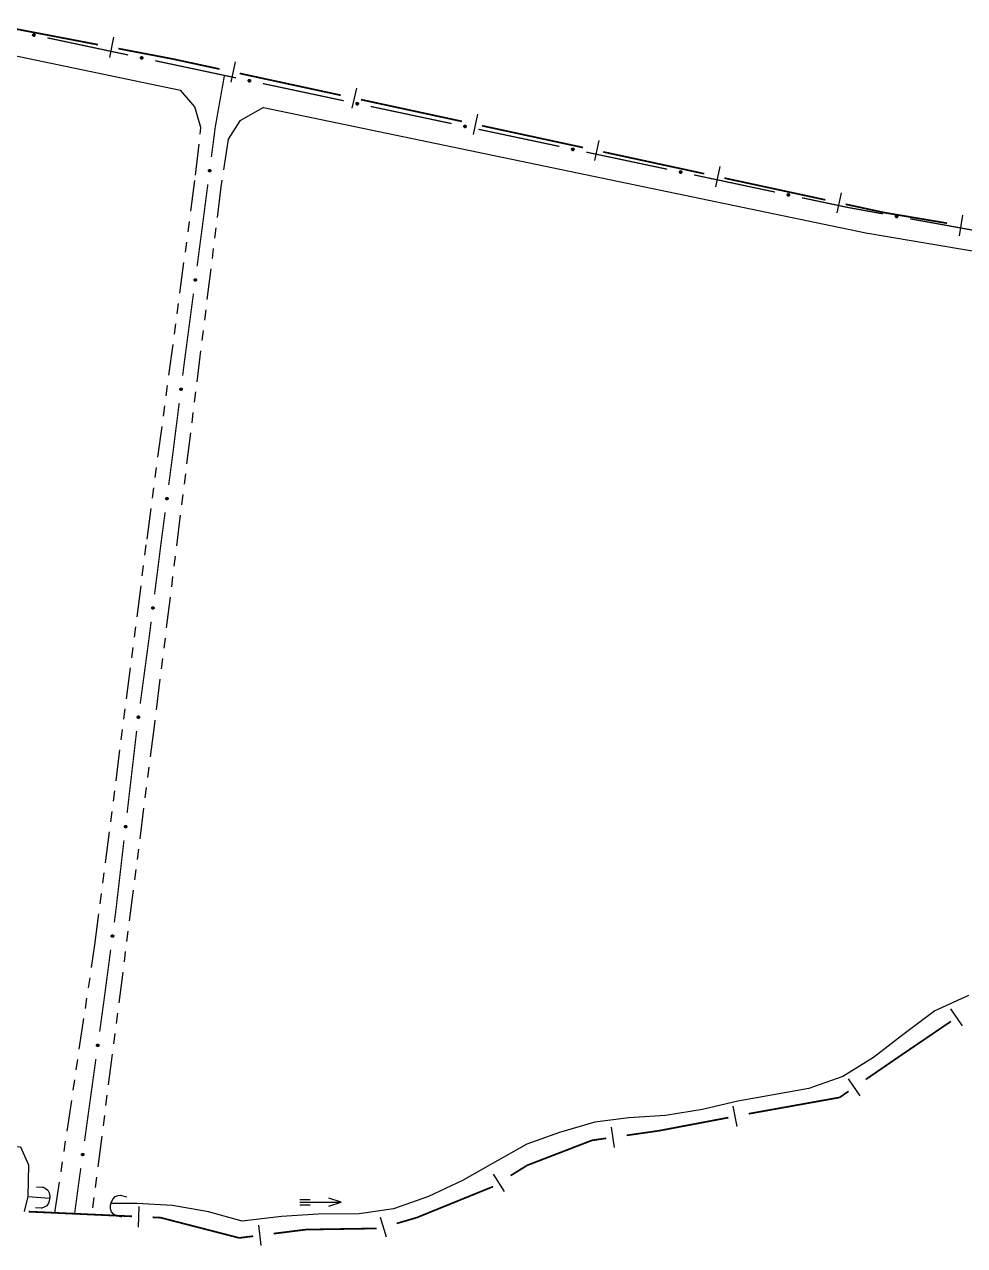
# Model space of a CAD drawing. Extents: x 209193 to 212081, y 4877574 to 4880493.
# Drawn here: x 211793.8 to 211930.3, y 4878737.6 to 4878914.8 of the extents above; entities that cross this region are included whole.
import ezdxf

# ---------------------------------------------------------------- set-up
doc = ezdxf.new("R2010")
doc.units = 0
doc.header["$LTSCALE"] = 1.5
doc.header["$MEASUREMENT"] = 0
doc.linetypes.add('TRACO_25', pattern=[8, 3, -1, 1, -1, 1, -1])
for name, color, linetype in [('HD-CURSO-PERENE', 170, 'CONTINUOUS'), ('HD-LAGOS-PERENE', 170, 'CONTINUOUS'), ('HD-TXT-PERENE', 170, 'CONTINUOUS'), ('LM-LIM-SETORES-BAIRROS', 250, 'CONTINUOUS'), ('SV-EIXO-ROD-ESTR', 7, 'CONTINUOUS'), ('SV-EIXO-RUA-N-PAV', 6, 'CONTINUOUS'), ('SV-EST-MUNIC-PAV', 20, 'CONTINUOUS'), ('SV-PONTE-BUEIRO', 251, 'CONTINUOUS'), ('SV-RUA-NAO-PAV', 7, 'CONTINUOUS')]:
    doc.layers.add(name, color=color, linetype=linetype)

# ---------------------------------------------------------------- blocks, each defined once
blk = doc.blocks.new('COD035', base_point=(210438.094521, 4880067.60704))
at = {"layer": 'HD-CURSO-PERENE'}
for p, q in [((210438.094521, 4880068.01277), (210439.594521, 4880068.01277)), ((210438.094521, 4880067.61277), (210444.094521, 4880067.61277)), ((210438.094521, 4880067.21277), (210439.594521, 4880067.21277))]:
    blk.add_line(p, q, dxfattribs=at)
blk.add_lwpolyline([(210442.294521, 4880067.01277), (210444.094521, 4880067.61277), (210442.294521, 4880068.21277)], dxfattribs=at)
blk = doc.blocks.new('COD119', base_point=(210944.88, 4878610.02))
at = {"layer": 'SV-PONTE-BUEIRO'}
blk.add_lwpolyline([(210943.37, 4878608.02), (210943.37, 4878608.853333), (210943.37, 4878608.978333), (210943.495833, 4878609.311667), (210943.7475, 4878609.686667), (210944.125, 4878609.895), (210944.628333, 4878610.02), (210945.131667, 4878610.02), (210945.635, 4878609.895), (210946.0125, 4878609.686667), (210946.264167, 4878609.311667), (210946.39, 4878608.978333), (210946.39, 4878608.853333), (210946.39, 4878608.02)], dxfattribs=at)

msp = doc.modelspace()

# ---------------------------------------------------------------- linework, layer by layer
at = {"layer": 'HD-CURSO-PERENE', "linetype": 'Continuous'}
for points in [[(211930.832783, 4878773.888558, 7.298954), (211925.972334, 4878771.648577, 7.298954), (211921.321783, 4878768.178648, 7.359372), (211917.081265, 4878764.84872, 7.42986), (211912.610791, 4878762.128763, 7.439929), (211907.680383, 4878760.378761, 7.470139), (211902.520039, 4878759.448721, 7.480208), (211897.369695, 4878758.528682, 7.520487), (211892.249329, 4878757.338654, 7.601044), (211886.838975, 4878756.43861, 7.641323), (211881.558679, 4878756.108545, 7.641323), (211876.598372, 4878755.478496, 7.671531), (211871.447978, 4878753.998479, 7.671531), (211866.747585, 4878752.288479, 7.691671), (211861.737079, 4878749.508517, 7.70174), (211857.396631, 4878746.998554, 7.71181), (211852.436169, 4878744.678574, 7.792367), (211847.385754, 4878742.90857, 7.852785), (211842.375433, 4878742.158526, 7.862855), (211836.445133, 4878742.138438, 7.903133), (211831.104834, 4878741.808372, 7.903133), (211825.384485, 4878741.128315, 7.923273), (211820.484362, 4878742.478187, 7.923273), (211815.264181, 4878743.368073, 7.923273), (211810.083948, 4878743.667984, 7.923273), (211806.35376, 4878743.667928, 7.923273)], [(211794.267134, 4878744.700457, 8.900029), (211797.44, 4878744.47, 8.9)]]:
    msp.add_polyline3d(points, dxfattribs=at)
at = {"layer": 'HD-LAGOS-PERENE', "linetype": 'Continuous'}
msp.add_polyline3d([(211769.141466, 4878739.037562, 8.900029), (211771.472002, 4878743.607411, 8.900029), (211774.212536, 4878747.947276, 8.900029), (211778.043025, 4878751.177203, 8.900029), (211783.043438, 4878752.947205, 8.900029), (211787.983605, 4878752.057315, 8.900029), (211793.203853, 4878751.907399, 8.900029), (211794.384687, 4878749.285046, 8.900029), (211794.267134, 4878744.700457, 8.900029), (211793.740484, 4878742.528028, 8.900029)], dxfattribs=at)
at = {"layer": 'LM-LIM-SETORES-BAIRROS', "const_width": 0.25}
for points in [[(211804.459006, 4878911.880735), (211789.725578, 4878914.696069)], [(211815.343559, 4878909.800862), (211807.405691, 4878911.317668)], [(211816.241398, 4878909.607084), (211815.343559, 4878909.800862)], [(211822.106354, 4878908.341266), (211816.241398, 4878909.607084)], [(211839.701221, 4878904.543813), (211825.038832, 4878907.708357)], [(211857.296088, 4878900.746359), (211842.633699, 4878903.910904)], [(211874.890955, 4878896.948906), (211860.228566, 4878900.11345)], [(211892.485822, 4878893.151453), (211877.823433, 4878896.315997)], [(211910.080689, 4878889.353999), (211895.4183, 4878892.518544)], [(211918.734346, 4878887.486303), (211913.013167, 4878888.72109)], [(211918.879389, 4878887.461865), (211918.734346, 4878887.486303)], [(211927.754292, 4878885.96651), (211918.879389, 4878887.461865)], [(211920.952767, 4878765.118672), (211928.318925, 4878770.1221)], [(211915.927152, 4878761.66972), (211920.874232, 4878765.064775)], [(211920.874232, 4878765.064775), (211920.952767, 4878765.118672)], [(211912.140743, 4878759.071205), (211913.453612, 4878759.972193)], [(211898.943925, 4878756.702545), (211911.739451, 4878758.999178)], [(211911.739451, 4878758.999178), (211912.140743, 4878759.071205)], [(211885.877457, 4878754.233231), (211895.99573, 4878756.147499)], [(211881.222477, 4878753.568234), (211885.182275, 4878754.13392)], [(211885.182275, 4878754.13392), (211885.877457, 4878754.233231)], [(211866.784739, 4878749.222472), (211875.335517, 4878752.517268)], [(211875.335517, 4878752.517268), (211876.20151, 4878752.850953)], [(211876.20151, 4878752.850953), (211878.252629, 4878753.14397)], [(211864.374816, 4878747.726658), (211866.074096, 4878748.781383)], [(211866.074096, 4878748.781383), (211866.784739, 4878749.222472)], [(211850.715755, 4878741.619942), (211860.904123, 4878745.758967)], [(211860.904123, 4878745.758967), (211861.773981, 4878746.112346)], [(211861.773981, 4878746.112346), (211861.825895, 4878746.144569)], [(211794.402943, 4878742.497686), (211809.387235, 4878741.811381)], [(211812.384093, 4878741.67412), (211813.383046, 4878741.628367)], [(211813.383046, 4878741.628367), (211813.567028, 4878741.619942)], [(211813.567028, 4878741.619942), (211824.040983, 4878738.922105)], [(211847.831851, 4878740.78268), (211850.712889, 4878741.61911)], [(211850.712889, 4878741.61911), (211850.715755, 4878741.619942)], [(211829.971715, 4878739.307713), (211833.940827, 4878739.803852)], [(211833.940827, 4878739.803852), (211834.646771, 4878739.892094)], [(211834.646771, 4878739.892094), (211844.933995, 4878740.058023)], [(211824.040983, 4878738.922105), (211824.970823, 4878738.682601)], [(211824.970823, 4878738.682601), (211826.994882, 4878738.935608)]]:
    msp.add_lwpolyline(points, dxfattribs=at)
at = {"layer": 'LM-LIM-SETORES-BAIRROS'}
for points in [[(211806.704996, 4878912.9787), (211806.141929, 4878910.032014)], [(211824.377793, 4878909.385566), (211823.744884, 4878906.453088)], [(211841.97266, 4878905.588112), (211841.339752, 4878902.655635)], [(211859.567528, 4878901.790659), (211858.934619, 4878898.858181)], [(211877.162395, 4878897.993206), (211876.529486, 4878895.060728)], [(211894.757262, 4878894.195752), (211894.124353, 4878891.263274)], [(211912.352129, 4878890.398299), (211911.71922, 4878887.465821)], [(211929.975719, 4878887.113359), (211929.477267, 4878884.155058)], [(211929.988966, 4878769.443158), (211928.303317, 4878771.924808)], [(211915.126889, 4878759.301265), (211913.429361, 4878761.774805)], [(211897.257138, 4878754.859535), (211896.699463, 4878757.807246)], [(211879.45471, 4878751.800467), (211879.030446, 4878754.770315)], [(211863.46658, 4878745.397472), (211861.884491, 4878747.946392)], [(211810.317557, 4878740.267198), (211810.454818, 4878743.264057)], [(211846.329374, 4878738.78454), (211845.492943, 4878741.665578)], [(211828.173212, 4878737.571226), (211827.801107, 4878740.54806)]]:
    msp.add_lwpolyline(points, dxfattribs=at)
at = {"layer": 'SV-EIXO-ROD-ESTR'}
for points in [[(211795.030792, 4878913.428393), (211795.071418, 4878913.455624), (211795.111903, 4878913.47072), (211795.149293, 4878913.473592), (211795.182996, 4878913.467515), (211795.216775, 4878913.457414), (211795.248584, 4878913.439717), (211795.279539, 4878913.412254), (211795.307141, 4878913.371692), (211795.31988, 4878913.329203), (211795.324657, 4878913.292696), (211795.320344, 4878913.257189), (211795.309981, 4878913.224538), (211795.290506, 4878913.192104), (211795.262369, 4878913.161007), (211795.22091, 4878913.134239), (211795.181119, 4878913.119711), (211795.14488, 4878913.117882), (211795.10921, 4878913.122445), (211795.074848, 4878913.13317), (211795.043723, 4878913.150722), (211795.012464, 4878913.179108), (211794.986586, 4878913.220378), (211794.971643, 4878913.2599), (211794.969306, 4878913.296103), (211794.974589, 4878913.331119), (211794.984308, 4878913.365123), (211795.000766, 4878913.397839), (211795.030792, 4878913.428393)], [(211810.682387, 4878910.107617), (211810.723014, 4878910.134848), (211810.763499, 4878910.149944), (211810.800889, 4878910.152817), (211810.834591, 4878910.146739), (211810.868371, 4878910.136639), (211810.90018, 4878910.118941), (211810.931134, 4878910.091479), (211810.958737, 4878910.050917), (211810.971476, 4878910.008427), (211810.976253, 4878909.971921), (211810.971939, 4878909.936413), (211810.961577, 4878909.903763), (211810.942101, 4878909.871329), (211810.913964, 4878909.840231), (211810.872506, 4878909.813463), (211810.832714, 4878909.798935), (211810.796476, 4878909.797107), (211810.760806, 4878909.801669), (211810.726444, 4878909.812395), (211810.695319, 4878909.829947), (211810.66406, 4878909.858333), (211810.638182, 4878909.899602), (211810.623239, 4878909.939124), (211810.620902, 4878909.975328), (211810.626185, 4878910.010344), (211810.635904, 4878910.044347), (211810.652362, 4878910.077063), (211810.682387, 4878910.107617)], [(211826.333983, 4878906.786842), (211826.37461, 4878906.814073), (211826.415094, 4878906.829169), (211826.452485, 4878906.832041), (211826.486187, 4878906.825964), (211826.519966, 4878906.815863), (211826.551776, 4878906.798166), (211826.58273, 4878906.770703), (211826.610333, 4878906.730141), (211826.623071, 4878906.687652), (211826.627849, 4878906.651145), (211826.623535, 4878906.615638), (211826.613173, 4878906.582987), (211826.593697, 4878906.550553), (211826.56556, 4878906.519456), (211826.524102, 4878906.492687), (211826.48431, 4878906.47816), (211826.448071, 4878906.476331), (211826.412402, 4878906.480894), (211826.37804, 4878906.491619), (211826.346915, 4878906.509171), (211826.315655, 4878906.537557), (211826.289777, 4878906.578827), (211826.274835, 4878906.618349), (211826.272498, 4878906.654552), (211826.27778, 4878906.689568), (211826.287499, 4878906.723572), (211826.303958, 4878906.756288), (211826.333983, 4878906.786842)], [(211841.985579, 4878903.466066), (211842.026205, 4878903.493297), (211842.06669, 4878903.508393), (211842.10408, 4878903.511265), (211842.137783, 4878903.505188), (211842.171562, 4878903.495087), (211842.203372, 4878903.47739), (211842.234326, 4878903.449928), (211842.261928, 4878903.409365), (211842.274667, 4878903.366876), (211842.279444, 4878903.33037), (211842.275131, 4878903.294862), (211842.264769, 4878903.262212), (211842.245293, 4878903.229778), (211842.217156, 4878903.19868), (211842.175698, 4878903.171912), (211842.135906, 4878903.157384), (211842.099667, 4878903.155556), (211842.063997, 4878903.160118), (211842.029635, 4878903.170844), (211841.99851, 4878903.188396), (211841.967251, 4878903.216782), (211841.941373, 4878903.258051), (211841.92643, 4878903.297573), (211841.924094, 4878903.333777), (211841.929376, 4878903.368793), (211841.939095, 4878903.402796), (211841.955554, 4878903.435512), (211841.985579, 4878903.466066)], [(211857.638321, 4878900.150985), (211857.678933, 4878900.178237), (211857.71941, 4878900.193355), (211857.756799, 4878900.196247), (211857.790505, 4878900.190188), (211857.824289, 4878900.180105), (211857.856108, 4878900.162424), (211857.887077, 4878900.134978), (211857.914701, 4878900.094431), (211857.927462, 4878900.051949), (211857.932259, 4878900.015445), (211857.927964, 4878899.979934), (211857.917619, 4878899.947279), (211857.898161, 4878899.914834), (211857.870041, 4878899.883722), (211857.828596, 4878899.856932), (211857.788812, 4878899.842383), (211857.752575, 4878899.840535), (211857.716903, 4878899.845079), (211857.682535, 4878899.855786), (211857.651401, 4878899.873321), (211857.620126, 4878899.901691), (211857.594226, 4878899.942946), (211857.579263, 4878899.98246), (211857.576906, 4878900.018662), (211857.58217, 4878900.053681), (211857.591871, 4878900.08769), (211857.608312, 4878900.120415), (211857.638321, 4878900.150985)], [(211873.291681, 4878896.838532), (211873.332292, 4878896.865784), (211873.372769, 4878896.880902), (211873.410158, 4878896.883794), (211873.443864, 4878896.877735), (211873.477648, 4878896.867652), (211873.509467, 4878896.849971), (211873.540436, 4878896.822525), (211873.56806, 4878896.781978), (211873.580822, 4878896.739496), (211873.585618, 4878896.702992), (211873.581323, 4878896.667482), (211873.570979, 4878896.634826), (211873.55152, 4878896.602381), (211873.5234, 4878896.571269), (211873.481956, 4878896.544479), (211873.442172, 4878896.52993), (211873.405934, 4878896.528082), (211873.370262, 4878896.532626), (211873.335894, 4878896.543333), (211873.30476, 4878896.560868), (211873.273485, 4878896.589238), (211873.247585, 4878896.630493), (211873.232622, 4878896.670007), (211873.230266, 4878896.70621), (211873.23553, 4878896.741228), (211873.24523, 4878896.775237), (211873.261672, 4878896.807962), (211873.291681, 4878896.838532)], [(211888.94504, 4878893.526079), (211888.985652, 4878893.553331), (211889.026128, 4878893.568449), (211889.063517, 4878893.571341), (211889.097223, 4878893.565282), (211889.131008, 4878893.555199), (211889.162827, 4878893.537519), (211889.193795, 4878893.510073), (211889.221419, 4878893.469525), (211889.234181, 4878893.427043), (211889.238977, 4878893.390539), (211889.234683, 4878893.355029), (211889.224338, 4878893.322373), (211889.204879, 4878893.289928), (211889.176759, 4878893.258816), (211889.135315, 4878893.232026), (211889.095531, 4878893.217477), (211889.059293, 4878893.215629), (211889.023621, 4878893.220173), (211888.989253, 4878893.23088), (211888.958119, 4878893.248415), (211888.926845, 4878893.276785), (211888.900945, 4878893.318041), (211888.885981, 4878893.357554), (211888.883625, 4878893.393757), (211888.888889, 4878893.428776), (211888.89859, 4878893.462784), (211888.915031, 4878893.495509), (211888.94504, 4878893.526079)], [(211904.598399, 4878890.213626), (211904.639011, 4878890.240878), (211904.679488, 4878890.255996), (211904.716876, 4878890.258888), (211904.750582, 4878890.252829), (211904.784367, 4878890.242746), (211904.816186, 4878890.225066), (211904.847155, 4878890.19762), (211904.874779, 4878890.157072), (211904.88754, 4878890.11459), (211904.892337, 4878890.078086), (211904.888042, 4878890.042576), (211904.877697, 4878890.00992), (211904.858239, 4878889.977475), (211904.830118, 4878889.946363), (211904.788674, 4878889.919573), (211904.74889, 4878889.905024), (211904.712653, 4878889.903176), (211904.67698, 4878889.90772), (211904.642612, 4878889.918427), (211904.611478, 4878889.935962), (211904.580204, 4878889.964332), (211904.554304, 4878890.005588), (211904.53934, 4878890.045102), (211904.536984, 4878890.081304), (211904.542248, 4878890.116323), (211904.551949, 4878890.150331), (211904.56839, 4878890.183056), (211904.598399, 4878890.213626)], [(211920.288212, 4878887.102884), (211920.328025, 4878887.13129), (211920.368052, 4878887.147562), (211920.405342, 4878887.151526), (211920.439208, 4878887.146435), (211920.473268, 4878887.137326), (211920.505581, 4878887.120565), (211920.537324, 4878887.094018), (211920.5661, 4878887.05428), (211920.580074, 4878887.012181), (211920.585916, 4878886.97583), (211920.582641, 4878886.940211), (211920.573237, 4878886.907272), (211920.554717, 4878886.874283), (211920.5275, 4878886.842377), (211920.486842, 4878886.814409), (211920.447491, 4878886.798725), (211920.411322, 4878886.795839), (211920.375534, 4878886.799357), (211920.340873, 4878886.809074), (211920.309249, 4878886.82571), (211920.277174, 4878886.853171), (211920.250101, 4878886.893667), (211920.23401, 4878886.932735), (211920.230617, 4878886.968855), (211920.234874, 4878887.00401), (211920.243596, 4878887.038283), (211920.259092, 4878887.071466), (211920.288212, 4878887.102884)]]:
    msp.add_lwpolyline(points, close=True, dxfattribs=at)
for points in [[(211794.969306, 4878913.296103), (211795.320344, 4878913.257189)], [(211794.971643, 4878913.2599), (211795.309981, 4878913.224538)], [(211794.97371, 4878913.276529), (211795.312106, 4878913.240999)], [(211794.974399, 4878913.31265), (211795.320238, 4878913.272751)], [(211794.974589, 4878913.331119), (211795.324657, 4878913.292696)], [(211794.98103, 4878913.238709), (211795.295399, 4878913.208277)], [(211794.983381, 4878913.348407), (211795.317772, 4878913.313727)], [(211794.984308, 4878913.365123), (211795.31988, 4878913.329203)], [(211794.986586, 4878913.220378), (211795.290506, 4878913.192104)], [(211794.997135, 4878913.380361), (211795.309118, 4878913.35183)], [(211795.000766, 4878913.397839), (211795.307141, 4878913.371692)], [(211795.003599, 4878913.200443), (211795.273353, 4878913.176687)], [(211795.012464, 4878913.179108), (211795.262369, 4878913.161007)], [(211795.016228, 4878913.411182), (211795.289502, 4878913.390864)], [(211795.030792, 4878913.428393), (211795.279539, 4878913.412254)], [(211795.033974, 4878913.1661), (211795.233954, 4878913.148779)], [(211795.043723, 4878913.150722), (211795.22091, 4878913.134239)], [(211795.053524, 4878913.442326), (211795.25674, 4878913.427108)], [(211795.063663, 4878913.141667), (211795.194637, 4878913.127828)], [(211795.071418, 4878913.455624), (211795.248584, 4878913.439717)], [(211795.074848, 4878913.13317), (211795.181119, 4878913.119711)], [(211795.094459, 4878913.464329), (211795.223815, 4878913.449438)], [(211795.111903, 4878913.47072), (211795.216775, 4878913.457414)], [(211810.648731, 4878910.059585), (211810.960714, 4878910.031054)], [(211810.652362, 4878910.077063), (211810.958737, 4878910.050917)], [(211810.667824, 4878910.090407), (211810.941098, 4878910.070089)], [(211810.682387, 4878910.107617), (211810.931134, 4878910.091479)], [(211810.70512, 4878910.121551), (211810.908335, 4878910.106333)], [(211810.723014, 4878910.134848), (211810.90018, 4878910.118941)], [(211810.746055, 4878910.143553), (211810.875411, 4878910.128662)], [(211810.763499, 4878910.149944), (211810.868371, 4878910.136639)], [(211810.620902, 4878909.975328), (211810.971939, 4878909.936413)], [(211810.623239, 4878909.939124), (211810.961577, 4878909.903763)], [(211810.625306, 4878909.955753), (211810.963702, 4878909.920224)], [(211810.625995, 4878909.991874), (211810.971834, 4878909.951976)], [(211810.626185, 4878910.010344), (211810.976253, 4878909.971921)], [(211810.632625, 4878909.917933), (211810.946995, 4878909.887501)], [(211810.634976, 4878910.027631), (211810.969368, 4878909.992951)], [(211810.635904, 4878910.044347), (211810.971476, 4878910.008427)], [(211810.638182, 4878909.899602), (211810.942101, 4878909.871329)], [(211810.655194, 4878909.879667), (211810.924949, 4878909.855911)], [(211810.66406, 4878909.858333), (211810.913964, 4878909.840231)], [(211810.68557, 4878909.845324), (211810.88555, 4878909.828003)], [(211810.695319, 4878909.829947), (211810.872506, 4878909.813463)], [(211810.715259, 4878909.820892), (211810.846232, 4878909.807052)], [(211810.726444, 4878909.812395), (211810.832714, 4878909.798935)], [(211826.272498, 4878906.654552), (211826.623535, 4878906.615638)], [(211826.274835, 4878906.618349), (211826.613173, 4878906.582987)], [(211826.276902, 4878906.634978), (211826.615298, 4878906.599448)], [(211826.277591, 4878906.671099), (211826.623429, 4878906.6312)], [(211826.27778, 4878906.689568), (211826.627849, 4878906.651145)], [(211826.284221, 4878906.597157), (211826.598591, 4878906.566725)], [(211826.286572, 4878906.706856), (211826.620964, 4878906.672175)], [(211826.287499, 4878906.723572), (211826.623071, 4878906.687652)], [(211826.289777, 4878906.578827), (211826.593697, 4878906.550553)], [(211826.300326, 4878906.73881), (211826.612309, 4878906.710279)], [(211826.303958, 4878906.756288), (211826.610333, 4878906.730141)], [(211826.30679, 4878906.558892), (211826.576544, 4878906.535136)], [(211826.315655, 4878906.537557), (211826.56556, 4878906.519456)], [(211826.31942, 4878906.769631), (211826.592693, 4878906.749313)], [(211826.333983, 4878906.786842), (211826.58273, 4878906.770703)], [(211826.337166, 4878906.524549), (211826.537146, 4878906.507228)], [(211826.346915, 4878906.509171), (211826.524102, 4878906.492687)], [(211826.356715, 4878906.800775), (211826.559931, 4878906.785557)], [(211826.37461, 4878906.814073), (211826.551776, 4878906.798166)], [(211826.397651, 4878906.822778), (211826.527007, 4878906.807887)], [(211826.415094, 4878906.829169), (211826.519966, 4878906.815863)], [(211826.366854, 4878906.500116), (211826.497828, 4878906.486277)], [(211826.37804, 4878906.491619), (211826.48431, 4878906.47816)], [(211841.924094, 4878903.333777), (211842.275131, 4878903.294862)], [(211841.92643, 4878903.297573), (211842.264769, 4878903.262212)], [(211841.928497, 4878903.314202), (211842.266893, 4878903.278673)], [(211841.929187, 4878903.350323), (211842.275025, 4878903.310425)], [(211841.929376, 4878903.368793), (211842.279444, 4878903.33037)], [(211841.935817, 4878903.276382), (211842.250186, 4878903.24595)], [(211841.938168, 4878903.38608), (211842.27256, 4878903.3514)], [(211841.939095, 4878903.402796), (211842.274667, 4878903.366876)], [(211841.941373, 4878903.258051), (211842.245293, 4878903.229778)], [(211841.951922, 4878903.418034), (211842.263905, 4878903.389503)], [(211841.955554, 4878903.435512), (211842.261928, 4878903.409365)], [(211841.958386, 4878903.238116), (211842.22814, 4878903.21436)], [(211841.967251, 4878903.216782), (211842.217156, 4878903.19868)], [(211841.971016, 4878903.448856), (211842.244289, 4878903.428538)], [(211841.985579, 4878903.466066), (211842.234326, 4878903.449928)], [(211841.988762, 4878903.203773), (211842.188741, 4878903.186452)], [(211841.99851, 4878903.188396), (211842.175698, 4878903.171912)], [(211842.008311, 4878903.48), (211842.211527, 4878903.464782)], [(211842.01845, 4878903.179341), (211842.149424, 4878903.165501)], [(211842.026205, 4878903.493297), (211842.203372, 4878903.47739)], [(211842.029635, 4878903.170844), (211842.135906, 4878903.157384)], [(211842.049247, 4878903.502002), (211842.178602, 4878903.487111)], [(211842.06669, 4878903.508393), (211842.171562, 4878903.495087)], [(211857.576906, 4878900.018662), (211857.927964, 4878899.979934)], [(211857.579263, 4878899.98246), (211857.917619, 4878899.947279)], [(211857.581321, 4878899.99909), (211857.919735, 4878899.963741)], [(211857.581991, 4878900.035212), (211857.92785, 4878899.995497)], [(211857.58217, 4878900.053681), (211857.932259, 4878900.015445)], [(211857.58866, 4878899.961274), (211857.903046, 4878899.931009)], [(211857.590953, 4878900.070973), (211857.925363, 4878900.036471)], [(211857.591871, 4878900.08769), (211857.927462, 4878900.051949)], [(211857.594226, 4878899.942946), (211857.898161, 4878899.914834)], [(211857.60469, 4878900.102935), (211857.916688, 4878900.07457)], [(211857.608312, 4878900.120415), (211857.914701, 4878900.094431)], [(211857.611249, 4878899.92302), (211857.881016, 4878899.899408)], [(211857.620126, 4878899.901691), (211857.870041, 4878899.883722)], [(211857.623767, 4878900.133766), (211857.897051, 4878900.113594)], [(211857.638321, 4878900.150985), (211857.887077, 4878900.134978)], [(211857.641644, 4878899.888694), (211857.841633, 4878899.871479)], [(211857.651401, 4878899.873321), (211857.828596, 4878899.856932)], [(211857.661046, 4878900.16493), (211857.86427, 4878900.14982)], [(211857.671345, 4878899.864277), (211857.802326, 4878899.850507)], [(211857.678933, 4878900.178237), (211857.856108, 4878900.162424)], [(211857.682535, 4878899.855786), (211857.788812, 4878899.842383)], [(211857.70197, 4878900.186955), (211857.831334, 4878900.172132)], [(211857.71941, 4878900.193355), (211857.824289, 4878900.180105)], [(211873.230266, 4878896.70621), (211873.581323, 4878896.667482)], [(211873.232622, 4878896.670007), (211873.570979, 4878896.634826)], [(211873.23468, 4878896.686638), (211873.573095, 4878896.651288)], [(211873.23535, 4878896.722759), (211873.58121, 4878896.683044)], [(211873.23553, 4878896.741228), (211873.585618, 4878896.702992)], [(211873.242019, 4878896.648821), (211873.556405, 4878896.618556)], [(211873.244312, 4878896.75852), (211873.578722, 4878896.724018)], [(211873.24523, 4878896.775237), (211873.580822, 4878896.739496)], [(211873.247585, 4878896.630493), (211873.55152, 4878896.602381)], [(211873.258049, 4878896.790482), (211873.570048, 4878896.762117)], [(211873.261672, 4878896.807962), (211873.56806, 4878896.781978)], [(211873.264609, 4878896.610567), (211873.534376, 4878896.586955)], [(211873.273485, 4878896.589238), (211873.5234, 4878896.571269)], [(211873.277126, 4878896.821313), (211873.550411, 4878896.801141)], [(211873.291681, 4878896.838532), (211873.540436, 4878896.822525)], [(211873.295003, 4878896.576241), (211873.494992, 4878896.559026)], [(211873.30476, 4878896.560868), (211873.481956, 4878896.544479)], [(211873.314405, 4878896.852477), (211873.517629, 4878896.837367)], [(211873.324704, 4878896.551824), (211873.455685, 4878896.538054)], [(211873.332292, 4878896.865784), (211873.509467, 4878896.849971)], [(211873.335894, 4878896.543333), (211873.442172, 4878896.52993)], [(211873.355329, 4878896.874502), (211873.484693, 4878896.859679)], [(211873.372769, 4878896.880902), (211873.477648, 4878896.867652)], [(211888.883625, 4878893.393757), (211889.234683, 4878893.355029)], [(211888.885981, 4878893.357554), (211889.224338, 4878893.322373)], [(211888.888039, 4878893.374185), (211889.226454, 4878893.338835)], [(211888.888709, 4878893.410306), (211889.234569, 4878893.370591)], [(211888.888889, 4878893.428776), (211889.238977, 4878893.390539)], [(211888.895379, 4878893.336368), (211889.209764, 4878893.306103)], [(211888.897671, 4878893.446067), (211889.232081, 4878893.411565)], [(211888.89859, 4878893.462784), (211889.234181, 4878893.427043)], [(211888.900945, 4878893.318041), (211889.204879, 4878893.289928)], [(211888.911409, 4878893.478029), (211889.223407, 4878893.449664)], [(211888.915031, 4878893.495509), (211889.221419, 4878893.469525)], [(211888.917968, 4878893.298114), (211889.187735, 4878893.274502)], [(211888.926845, 4878893.276785), (211889.176759, 4878893.258816)], [(211888.930486, 4878893.508861), (211889.20377, 4878893.488688)], [(211888.94504, 4878893.526079), (211889.193795, 4878893.510073)], [(211888.948362, 4878893.263788), (211889.148351, 4878893.246573)], [(211888.958119, 4878893.248415), (211889.135315, 4878893.232026)], [(211888.967765, 4878893.540025), (211889.170989, 4878893.524915)], [(211888.978064, 4878893.239371), (211889.109045, 4878893.225601)], [(211888.985652, 4878893.553331), (211889.162827, 4878893.537519)], [(211888.989253, 4878893.23088), (211889.095531, 4878893.217477)], [(211889.008688, 4878893.562049), (211889.138052, 4878893.547226)], [(211889.026128, 4878893.568449), (211889.131008, 4878893.555199)], [(211904.536984, 4878890.081304), (211904.888042, 4878890.042576)], [(211904.53934, 4878890.045102), (211904.877697, 4878890.00992)], [(211904.541398, 4878890.061732), (211904.879813, 4878890.026382)], [(211904.542068, 4878890.097853), (211904.887928, 4878890.058138)], [(211904.542248, 4878890.116323), (211904.892337, 4878890.078086)], [(211904.548738, 4878890.023915), (211904.863124, 4878889.99365)], [(211904.551031, 4878890.133615), (211904.885441, 4878890.099112)], [(211904.551949, 4878890.150331), (211904.88754, 4878890.11459)], [(211904.554304, 4878890.005588), (211904.858239, 4878889.977475)], [(211904.564768, 4878890.165576), (211904.876766, 4878890.137211)], [(211904.56839, 4878890.183056), (211904.874779, 4878890.157072)], [(211904.571327, 4878889.985661), (211904.841094, 4878889.962049)], [(211904.580204, 4878889.964332), (211904.830118, 4878889.946363)], [(211904.583845, 4878890.196408), (211904.857129, 4878890.176235)], [(211904.598399, 4878890.213626), (211904.847155, 4878890.19762)], [(211904.601721, 4878889.951335), (211904.80171, 4878889.93412)], [(211904.611478, 4878889.935962), (211904.788674, 4878889.919573)], [(211904.621124, 4878890.227572), (211904.824348, 4878890.212462)], [(211904.631423, 4878889.926918), (211904.762404, 4878889.913148)], [(211904.639011, 4878890.240878), (211904.816186, 4878890.225066)], [(211904.642612, 4878889.918427), (211904.74889, 4878889.905024)], [(211904.662048, 4878890.249596), (211904.791411, 4878890.234774)], [(211904.679488, 4878890.255996), (211904.784367, 4878890.242746)], [(211920.243157, 4878887.021547), (211920.578419, 4878886.99665)], [(211920.243596, 4878887.038283), (211920.580074, 4878887.012181)], [(211920.255972, 4878887.053889), (211920.568656, 4878887.034484)], [(211920.259092, 4878887.071466), (211920.5661, 4878887.05428)], [(211920.274157, 4878887.085255), (211920.547908, 4878887.072929)], [(211920.288212, 4878887.102884), (211920.537324, 4878887.094018)], [(211920.310527, 4878887.117476), (211920.514101, 4878887.1082)], [(211920.328025, 4878887.13129), (211920.505581, 4878887.120565)], [(211920.350803, 4878887.140665), (211920.480538, 4878887.129558)], [(211920.368052, 4878887.147562), (211920.473268, 4878887.137326)], [(211920.230617, 4878886.968855), (211920.582641, 4878886.940211)], [(211920.23401, 4878886.932735), (211920.573237, 4878886.907272)], [(211920.234874, 4878887.00401), (211920.585916, 4878886.97583)], [(211920.235224, 4878886.985543), (211920.582081, 4878886.955764)], [(211920.235591, 4878886.949418), (211920.57488, 4878886.923788)], [(211920.244012, 4878886.911827), (211920.559136, 4878886.890591)], [(211920.250101, 4878886.893667), (211920.554717, 4878886.874283)], [(211920.267689, 4878886.874237), (211920.538022, 4878886.858371)], [(211920.277174, 4878886.853171), (211920.5275, 4878886.842377)], [(211920.299055, 4878886.840796), (211920.499455, 4878886.829324)], [(211920.309249, 4878886.82571), (211920.486842, 4878886.814409)], [(211920.329444, 4878886.817241), (211920.460767, 4878886.807233)], [(211920.340873, 4878886.809074), (211920.447491, 4878886.798725)]]:
    msp.add_lwpolyline(points, dxfattribs=at)
at = {"layer": 'SV-EIXO-ROD-ESTR', "const_width": 0.18}
for points in [[(211797.104946, 4878912.875792), (211808.843643, 4878910.38521)], [(211812.756542, 4878909.555016), (211824.495238, 4878907.064434)], [(211828.408137, 4878906.23424), (211840.146834, 4878903.743659)], [(211844.059733, 4878902.913465), (211846.016183, 4878902.498368)], [(211846.016183, 4878902.498368), (211846.929766, 4878902.304535)], [(211846.929766, 4878902.304535), (211855.799429, 4878900.4276)], [(211859.712769, 4878899.599486), (211871.452789, 4878897.115147)], [(211875.366128, 4878896.287033), (211887.106148, 4878893.802694)], [(211891.019488, 4878892.974581), (211902.759507, 4878890.490241)], [(211906.672847, 4878889.662128), (211912.542857, 4878888.419958)], [(211912.542857, 4878888.419958), (211913.23805, 4878888.272846)], [(211913.23805, 4878888.272846), (211918.442143, 4878887.326648)], [(211922.377623, 4878886.611106), (211934.184062, 4878884.46448)]]:
    msp.add_lwpolyline(points, dxfattribs=at)
at = {"layer": 'SV-EIXO-RUA-N-PAV', "const_width": 0.18}
for points in [[(211822.81849, 4878907.423516), (211821.591223, 4878900.531941)], [(211821.493235, 4878899.981697), (211820.921469, 4878895.577557)], [(211821.591223, 4878900.531941), (211821.493235, 4878899.981697)], [(211820.406492, 4878891.610846), (211819.634028, 4878885.660779)], [(211819.607294, 4878885.454858), (211818.844694, 4878879.712927)], [(211819.634028, 4878885.660779), (211819.607294, 4878885.454858)], [(211818.318068, 4878875.747745), (211817.13316, 4878866.826086)], [(211817.007754, 4878865.881854), (211816.751888, 4878863.850428)], [(211817.13316, 4878866.826086), (211817.007754, 4878865.881854)], [(211816.252021, 4878859.881784), (211815.377253, 4878852.936658)], [(211815.325699, 4878852.527356), (211814.726332, 4878847.979215)], [(211815.377253, 4878852.936658), (211815.325699, 4878852.527356)], [(211814.203719, 4878844.013503), (211813.681105, 4878840.04779)], [(211813.592673, 4878839.376744), (211812.677522, 4878832.110999)], [(211813.681105, 4878840.04779), (211813.592673, 4878839.376744)], [(211812.177655, 4878828.142355), (211811.927721, 4878826.158033)], [(211811.910618, 4878826.022247), (211810.594757, 4878816.247276)], [(211811.927721, 4878826.158033), (211811.910618, 4878826.022247)], [(211810.070038, 4878812.281914), (211808.68731, 4878800.361845)], [(211808.229124, 4878796.388173), (211807.084284, 4878786.453922)], [(211807.068338, 4878786.315554), (211806.8243, 4878784.470911)], [(211807.084284, 4878786.453922), (211807.068338, 4878786.315554)], [(211806.299688, 4878780.505462), (211805.381617, 4878773.565927)], [(211805.381617, 4878773.565927), (211805.335312, 4878773.215913)], [(211805.335312, 4878773.215913), (211804.69871, 4878768.612789)], [(211804.150734, 4878764.650501), (211802.506806, 4878752.763639)], [(211801.95883, 4878748.801351), (211801.821836, 4878747.810779)], [(211801.821836, 4878747.810779), (211801.690859, 4878746.863717)], [(211801.690859, 4878746.863717), (211801.149306, 4878742.856219)], [(211801.149306, 4878742.856219), (211801.059654, 4878742.192799)]]:
    msp.add_lwpolyline(points, dxfattribs=at)
at = {"layer": 'SV-EIXO-RUA-N-PAV'}
for points in [[(211820.791643, 4878893.722514), (211820.822032, 4878893.684192), (211820.840314, 4878893.645043), (211820.846164, 4878893.608002), (211820.842799, 4878893.573921), (211820.835428, 4878893.539443), (211820.820328, 4878893.506322), (211820.795426, 4878893.473273), (211820.757199, 4878893.442518), (211820.715863, 4878893.426426), (211820.679855, 4878893.418748), (211820.644116, 4878893.420211), (211820.610742, 4878893.427932), (211820.576856, 4878893.444755), (211820.54361, 4878893.470318), (211820.513616, 4878893.509506), (211820.495956, 4878893.54801), (211820.491239, 4878893.583986), (211820.492937, 4878893.619907), (211820.500883, 4878893.655016), (211820.515893, 4878893.687443), (211820.541691, 4878893.72087), (211820.580762, 4878893.749962), (211820.618964, 4878893.768014), (211820.654865, 4878893.773235), (211820.690191, 4878893.770767), (211820.724862, 4878893.763795), (211820.758789, 4878893.750002), (211820.791643, 4878893.722514)], [(211818.70942, 4878877.858273), (211818.739696, 4878877.819862), (211818.757863, 4878877.780659), (211818.763604, 4878877.743601), (211818.760138, 4878877.709531), (211818.752667, 4878877.675074), (211818.73747, 4878877.641997), (211818.712471, 4878877.609022), (211818.674153, 4878877.57838), (211818.63277, 4878877.562409), (211818.59674, 4878877.554837), (211818.561005, 4878877.556405), (211818.527654, 4878877.564224), (211818.493818, 4878877.581146), (211818.460647, 4878877.606806), (211818.430768, 4878877.646082), (211818.413221, 4878877.684638), (211818.40861, 4878877.720628), (211818.410414, 4878877.756543), (211818.418463, 4878877.791629), (211818.433568, 4878877.824012), (211818.459464, 4878877.857363), (211818.49862, 4878877.88634), (211818.536875, 4878877.90428), (211818.572791, 4878877.909396), (211818.60811, 4878877.906824), (211818.64276, 4878877.89975), (211818.676646, 4878877.885858), (211818.70942, 4878877.858273)], [(211816.629127, 4878861.994904), (211816.659662, 4878861.956699), (211816.678093, 4878861.917619), (211816.684084, 4878861.8806), (211816.680848, 4878861.846507), (211816.673609, 4878861.812001), (211816.658635, 4878861.778823), (211816.633859, 4878861.745679), (211816.595749, 4878861.714779), (211816.554475, 4878861.69853), (211816.518496, 4878861.690715), (211816.482752, 4878861.692042), (211816.449349, 4878861.699636), (211816.415399, 4878861.716329), (211816.382056, 4878861.741765), (211816.351913, 4878861.780838), (211816.334107, 4878861.819275), (211816.329252, 4878861.855233), (211816.330814, 4878861.89116), (211816.338627, 4878861.926299), (211816.353513, 4878861.958783), (211816.379183, 4878861.992308), (211816.418143, 4878862.021549), (211816.456276, 4878862.039746), (211816.492157, 4878862.045104), (211816.527492, 4878862.04277), (211816.562189, 4878862.035931), (211816.596168, 4878862.022267), (211816.629127, 4878861.994904)], [(211814.592935, 4878846.124425), (211814.62325, 4878846.086045), (211814.641456, 4878846.046861), (211814.647235, 4878846.009808), (211814.643804, 4878845.975734), (211814.636367, 4878845.941271), (211814.621204, 4878845.908178), (211814.596238, 4878845.875177), (211814.557951, 4878845.844496), (211814.516584, 4878845.828484), (211814.480562, 4878845.820875), (211814.444825, 4878845.822407), (211814.411467, 4878845.830193), (211814.377613, 4878845.84708), (211814.344417, 4878845.872707), (211814.314498, 4878845.911953), (211814.296912, 4878845.950491), (211814.292264, 4878845.986476), (211814.294032, 4878846.022393), (211814.302045, 4878846.057487), (211814.317118, 4878846.089886), (211814.34298, 4878846.123263), (211814.382107, 4878846.152279), (211814.420343, 4878846.170258), (211814.456254, 4878846.17541), (211814.491576, 4878846.172873), (211814.526233, 4878846.165835), (211814.560133, 4878846.151977), (211814.592935, 4878846.124425)], [(211812.554761, 4878830.255475), (211812.585296, 4878830.217269), (211812.603727, 4878830.17819), (211812.609718, 4878830.141171), (211812.606482, 4878830.107078), (211812.599243, 4878830.072572), (211812.584269, 4878830.039393), (211812.559493, 4878830.00625), (211812.521383, 4878829.97535), (211812.480109, 4878829.9591), (211812.44413, 4878829.951285), (211812.408386, 4878829.952613), (211812.374983, 4878829.960206), (211812.341033, 4878829.9769), (211812.30769, 4878830.002336), (211812.277547, 4878830.041409), (211812.259741, 4878830.079846), (211812.254886, 4878830.115804), (211812.256448, 4878830.151731), (211812.264261, 4878830.18687), (211812.279147, 4878830.219354), (211812.304817, 4878830.252879), (211812.343777, 4878830.28212), (211812.38191, 4878830.300317), (211812.417791, 4878830.305675), (211812.453126, 4878830.303341), (211812.487823, 4878830.296501), (211812.521802, 4878830.282838), (211812.554761, 4878830.255475)], [(211810.456198, 4878814.392865), (211810.486406, 4878814.354401), (211810.504504, 4878814.315166), (211810.510179, 4878814.278097), (211810.506653, 4878814.244033), (211810.49912, 4878814.20959), (211810.483865, 4878814.17654), (211810.458807, 4878814.143608), (211810.420435, 4878814.113034), (211810.379024, 4878814.097137), (211810.34298, 4878814.089629), (211810.307249, 4878814.09126), (211810.273912, 4878814.099138), (211810.240105, 4878814.11612), (211810.20698, 4878814.141839), (211810.177171, 4878814.181168), (211810.159692, 4878814.219755), (211810.155144, 4878814.255753), (211810.157012, 4878814.291665), (211810.165123, 4878814.326736), (211810.180286, 4878814.359093), (211810.206241, 4878814.392398), (211810.245448, 4878814.421305), (211810.283735, 4878814.439177), (211810.31966, 4878814.44423), (211810.354974, 4878814.441595), (211810.389612, 4878814.43446), (211810.423473, 4878814.420508), (211810.456198, 4878814.392865)], [(211808.583897, 4878798.505157), (211808.614834, 4878798.467276), (211808.633676, 4878798.428393), (211808.640058, 4878798.39144), (211808.637182, 4878798.357315), (211808.630308, 4878798.322734), (211808.615685, 4878798.289399), (211808.591261, 4878798.255996), (211808.553479, 4878798.224695), (211808.512379, 4878798.208011), (211808.476484, 4878798.199816), (211808.440728, 4878798.200766), (211808.407247, 4878798.208007), (211808.373123, 4878798.224341), (211808.339513, 4878798.249424), (211808.308959, 4878798.288176), (211808.290748, 4878798.326423), (211808.285514, 4878798.362328), (211808.286696, 4878798.398269), (211808.294137, 4878798.433489), (211808.30868, 4878798.466128), (211808.333995, 4878798.499922), (211808.372644, 4878798.529573), (211808.410582, 4878798.548171), (211808.446405, 4878798.553908), (211808.481763, 4878798.551947), (211808.51653, 4878798.545474), (211808.550651, 4878798.532171), (211808.583897, 4878798.505157)], [(211806.689968, 4878782.616188), (211806.720264, 4878782.577793), (211806.738451, 4878782.5386), (211806.74421, 4878782.501544), (211806.740762, 4878782.467472), (211806.733308, 4878782.433012), (211806.718128, 4878782.399927), (211806.693145, 4878782.366939), (211806.654843, 4878782.336277), (211806.613469, 4878782.320286), (211806.577442, 4878782.312695), (211806.541706, 4878782.314245), (211806.508352, 4878782.322047), (211806.474506, 4878782.338952), (211806.441323, 4878782.364596), (211806.411424, 4878782.403856), (211806.393858, 4878782.442403), (211806.389228, 4878782.478391), (211806.391014, 4878782.514307), (211806.399045, 4878782.549397), (211806.414134, 4878782.581788), (211806.440013, 4878782.615152), (211806.479154, 4878782.644149), (211806.5174, 4878782.662108), (211806.553313, 4878782.667242), (211806.588633, 4878782.664688), (211806.623287, 4878782.657632), (211806.65718, 4878782.643757), (211806.689968, 4878782.616188)], [(211804.553448, 4878766.75889), (211804.583517, 4878766.720317), (211804.601472, 4878766.681017), (211804.607014, 4878766.643928), (211804.603364, 4878766.609877), (211804.595708, 4878766.575462), (211804.580333, 4878766.542467), (211804.555156, 4878766.509626), (211804.516674, 4878766.479191), (211804.475206, 4878766.463444), (211804.439135, 4878766.456066), (211804.403409, 4878766.457826), (211804.370101, 4878766.465825), (211804.336356, 4878766.482929), (211804.303324, 4878766.508768), (211804.273657, 4878766.548204), (211804.256318, 4878766.586853), (211804.251901, 4878766.622868), (211804.253898, 4878766.658773), (211804.262136, 4878766.693815), (211804.277415, 4878766.726116), (211804.303491, 4878766.759327), (211804.342802, 4878766.788093), (211804.381153, 4878766.805826), (211804.417096, 4878766.810749), (211804.452401, 4878766.807986), (211804.487013, 4878766.800726), (211804.520823, 4878766.786652), (211804.553448, 4878766.75889)], [(211802.361544, 4878750.90974), (211802.391613, 4878750.871167), (211802.409569, 4878750.831867), (211802.41511, 4878750.794778), (211802.411461, 4878750.760727), (211802.403804, 4878750.726312), (211802.388429, 4878750.693317), (211802.363252, 4878750.660476), (211802.32477, 4878750.630041), (211802.283302, 4878750.614294), (211802.247231, 4878750.606915), (211802.211505, 4878750.608676), (211802.178197, 4878750.616675), (211802.144452, 4878750.633779), (211802.111421, 4878750.659618), (211802.081753, 4878750.699054), (211802.064415, 4878750.737703), (211802.059997, 4878750.773718), (211802.061994, 4878750.809623), (211802.070233, 4878750.844665), (211802.085512, 4878750.876966), (211802.111587, 4878750.910177), (211802.150899, 4878750.938943), (211802.18925, 4878750.956676), (211802.225193, 4878750.961599), (211802.260497, 4878750.958836), (211802.295109, 4878750.951576), (211802.32892, 4878750.937501), (211802.361544, 4878750.90974)]]:
    msp.add_lwpolyline(points, close=True, dxfattribs=at)
for points in [[(211820.500883, 4878893.655016), (211820.495956, 4878893.54801)], [(211820.50846, 4878893.666844), (211820.505127, 4878893.535183)], [(211820.515893, 4878893.687443), (211820.513616, 4878893.509506)], [(211820.530443, 4878893.698389), (211820.529151, 4878893.497665)], [(211820.541691, 4878893.72087), (211820.54361, 4878893.470318)], [(211820.562249, 4878893.731411), (211820.560118, 4878893.460621)], [(211820.580762, 4878893.749962), (211820.576856, 4878893.444755)], [(211820.59859, 4878893.756965), (211820.593367, 4878893.441169)], [(211820.618964, 4878893.768014), (211820.610742, 4878893.427932)], [(211820.635705, 4878893.767282), (211820.62732, 4878893.427129)], [(211820.654865, 4878893.773235), (211820.644116, 4878893.420211)], [(211820.671766, 4878893.76948), (211820.65962, 4878893.42156)], [(211820.690191, 4878893.770767), (211820.679855, 4878893.418748)], [(211820.708126, 4878893.763384), (211820.700268, 4878893.427291)], [(211820.724862, 4878893.763795), (211820.715863, 4878893.426426)], [(211820.741076, 4878893.752226), (211820.737558, 4878893.438961)], [(211820.758789, 4878893.750002), (211820.757199, 4878893.442518)], [(211820.773324, 4878893.735656), (211820.774901, 4878893.461633)], [(211820.791643, 4878893.722514), (211820.795426, 4878893.473273)], [(211820.807348, 4878893.700967), (211820.808412, 4878893.497185)], [(211820.822032, 4878893.684192), (211820.820328, 4878893.506322)], [(211820.83255, 4878893.66192), (211820.82804, 4878893.531788)], [(211820.840314, 4878893.645043), (211820.835428, 4878893.539443)], [(211818.418463, 4878877.791629), (211818.413221, 4878877.684638)], [(211818.426074, 4878877.803435), (211818.422354, 4878877.671784)], [(211818.433568, 4878877.824012), (211818.430768, 4878877.646082)], [(211818.44815, 4878877.834916), (211818.446269, 4878877.634196)], [(211818.459464, 4878877.857363), (211818.460647, 4878877.606806)], [(211818.480053, 4878877.867844), (211818.477126, 4878877.597061)], [(211818.49862, 4878877.88634), (211818.493818, 4878877.581146)], [(211818.516469, 4878877.893291), (211818.510319, 4878877.577511)], [(211818.536875, 4878877.90428), (211818.527654, 4878877.564224)], [(211818.553614, 4878877.903499), (211818.54423, 4878877.563372)], [(211818.572791, 4878877.909396), (211818.561005, 4878877.556405)], [(211818.589681, 4878877.905591), (211818.576514, 4878877.557708)], [(211818.60811, 4878877.906824), (211818.59674, 4878877.554837)], [(211818.626023, 4878877.899388), (211818.617177, 4878877.563319)], [(211818.64276, 4878877.89975), (211818.63277, 4878877.562409)], [(211818.65894, 4878877.888134), (211818.654502, 4878877.57488)], [(211818.676646, 4878877.885858), (211818.674153, 4878877.57838)], [(211818.69114, 4878877.871469), (211818.691911, 4878877.597442)], [(211818.70942, 4878877.858273), (211818.712471, 4878877.609022)], [(211818.725061, 4878877.83668), (211818.725526, 4878877.632896)], [(211818.739696, 4878877.819862), (211818.73747, 4878877.641997)], [(211818.750149, 4878877.797559), (211818.745256, 4878877.667441)], [(211818.757863, 4878877.780659), (211818.752667, 4878877.675074)], [(211816.338627, 4878861.926299), (211816.334107, 4878861.819275)], [(211816.346158, 4878861.938156), (211816.343326, 4878861.806483)], [(211816.353513, 4878861.958783), (211816.351913, 4878861.780838)], [(211816.368021, 4878861.969785), (211816.367493, 4878861.769057)], [(211816.379183, 4878861.992308), (211816.382056, 4878861.741765)], [(211816.399701, 4878862.002928), (211816.3986, 4878861.732132)], [(211816.418143, 4878862.021549), (211816.415399, 4878861.716329)], [(211816.435944, 4878862.028619), (211816.431924, 4878861.712806)], [(211816.456276, 4878862.039746), (211816.449349, 4878861.699636)], [(211816.47302, 4878862.039078), (211816.46593, 4878861.698896)], [(211816.492157, 4878862.045104), (211816.482752, 4878861.692042)], [(211816.509072, 4878862.041414), (211816.498251, 4878861.693449)], [(211816.527492, 4878862.04277), (211816.518496, 4878861.690715)], [(211816.545454, 4878862.035456), (211816.538876, 4878861.699335)], [(211816.562189, 4878862.035931), (211816.554475, 4878861.69853)], [(211816.578447, 4878862.024424), (211816.576122, 4878861.711147)], [(211816.596168, 4878862.022267), (211816.595749, 4878861.714779)], [(211816.610758, 4878862.007976), (211816.613378, 4878861.733961)], [(211816.629127, 4878861.994904), (211816.633859, 4878861.745679)], [(211816.644914, 4878861.973417), (211816.646754, 4878861.769641)], [(211816.659662, 4878861.956699), (211816.658635, 4878861.778823)], [(211816.670265, 4878861.934467), (211816.66625, 4878861.804318)], [(211816.678093, 4878861.917619), (211816.673609, 4878861.812001)], [(211814.302045, 4878846.057487), (211814.296912, 4878845.950491)], [(211814.309645, 4878846.069301), (211814.306058, 4878845.937647)], [(211814.317118, 4878846.089886), (211814.314498, 4878845.911953)], [(211814.331688, 4878846.100804), (211814.33001, 4878845.900082)], [(211814.34298, 4878846.123263), (211814.344417, 4878845.872707)], [(211814.363558, 4878846.133764), (211814.360905, 4878845.862979)], [(211814.382107, 4878846.152279), (211814.377613, 4878845.84708)], [(211814.399948, 4878846.159248), (211814.394118, 4878845.843463)], [(211814.420343, 4878846.170258), (211814.411467, 4878845.830193)], [(211814.437083, 4878846.169494), (211814.428043, 4878845.829358)], [(211814.456254, 4878846.17541), (211814.444825, 4878845.822407)], [(211814.473148, 4878846.171622), (211814.460333, 4878845.823726)], [(211814.491576, 4878846.172873), (211814.480562, 4878845.820875)], [(211814.509496, 4878846.165456), (211814.500991, 4878845.829379)], [(211814.526233, 4878846.165835), (211814.516584, 4878845.828484)], [(211814.542425, 4878846.154235), (211814.538304, 4878845.840977)], [(211814.560133, 4878846.151977), (211814.557951, 4878845.844496)], [(211814.574641, 4878846.137603), (211814.57569, 4878845.863577)], [(211814.592935, 4878846.124425), (211814.596238, 4878845.875177)], [(211814.608598, 4878846.102849), (211814.609269, 4878845.899065)], [(211814.62325, 4878846.086045), (211814.621204, 4878845.908178)], [(211814.633725, 4878846.063753), (211814.628964, 4878845.93363)], [(211814.641456, 4878846.046861), (211814.636367, 4878845.941271)], [(211812.361578, 4878830.28919), (211812.357558, 4878829.973377)], [(211812.38191, 4878830.300317), (211812.374983, 4878829.960206)], [(211812.398654, 4878830.299649), (211812.391564, 4878829.959466)], [(211812.417791, 4878830.305675), (211812.408386, 4878829.952613)], [(211812.434706, 4878830.301984), (211812.423885, 4878829.95402)], [(211812.453126, 4878830.303341), (211812.44413, 4878829.951285)], [(211812.471088, 4878830.296026), (211812.46451, 4878829.959906)], [(211812.487823, 4878830.296501), (211812.480109, 4878829.9591)], [(211812.264261, 4878830.18687), (211812.259741, 4878830.079846)], [(211812.271792, 4878830.198727), (211812.26896, 4878830.067054)], [(211812.279147, 4878830.219354), (211812.277547, 4878830.041409)], [(211812.293655, 4878830.230356), (211812.293127, 4878830.029628)], [(211812.304817, 4878830.252879), (211812.30769, 4878830.002336)], [(211812.325335, 4878830.263498), (211812.324234, 4878829.992702)], [(211812.343777, 4878830.28212), (211812.341033, 4878829.9769)], [(211812.504081, 4878830.284994), (211812.501756, 4878829.971718)], [(211812.521802, 4878830.282838), (211812.521383, 4878829.97535)], [(211812.536392, 4878830.268547), (211812.539012, 4878829.994531)], [(211812.554761, 4878830.255475), (211812.559493, 4878830.00625)], [(211812.570548, 4878830.233988), (211812.572388, 4878830.030211)], [(211812.585296, 4878830.217269), (211812.584269, 4878830.039393)], [(211812.595899, 4878830.195037), (211812.591884, 4878830.064889)], [(211812.603727, 4878830.17819), (211812.599243, 4878830.072572)], [(211810.172755, 4878814.338529), (211810.168802, 4878814.206885)], [(211810.180286, 4878814.359093), (211810.177171, 4878814.181168)], [(211810.194887, 4878814.36997), (211810.19265, 4878814.169254)], [(211810.206241, 4878814.392398), (211810.20698, 4878814.141839)], [(211810.226848, 4878814.402842), (211810.223442, 4878814.132065)], [(211810.245448, 4878814.421305), (211810.240105, 4878814.11612)], [(211810.263309, 4878814.428224), (211810.2566, 4878814.112456)], [(211810.283735, 4878814.439177), (211810.273912, 4878814.099138)], [(211810.300472, 4878814.438367), (211810.290486, 4878814.098257)], [(211810.31966, 4878814.44423), (211810.307249, 4878814.09126)], [(211810.336543, 4878814.440395), (211810.322759, 4878814.092536)], [(211810.354974, 4878814.441595), (211810.34298, 4878814.089629)], [(211810.372873, 4878814.434128), (211810.363433, 4878814.098075)], [(211810.389612, 4878814.43446), (211810.379024, 4878814.097137)], [(211810.405771, 4878814.422815), (211810.400778, 4878814.10957)], [(211810.423473, 4878814.420508), (211810.420435, 4878814.113034)], [(211810.437941, 4878814.406093), (211810.438227, 4878814.132065)], [(211810.456198, 4878814.392865), (211810.458807, 4878814.143608)], [(211810.471801, 4878814.371244), (211810.471905, 4878814.16746)], [(211810.486406, 4878814.354401), (211810.483865, 4878814.17654)], [(211810.165123, 4878814.326736), (211810.159692, 4878814.219755)], [(211810.496819, 4878814.332079), (211810.491696, 4878814.20197)], [(211810.504504, 4878814.315166), (211810.49912, 4878814.20959)], [(211808.294137, 4878798.433489), (211808.290748, 4878798.326423)], [(211808.301543, 4878798.445424), (211808.300102, 4878798.313729)], [(211808.30868, 4878798.466128), (211808.308959, 4878798.288176)], [(211808.32307, 4878798.477282), (211808.324663, 4878798.27656)], [(211808.333995, 4878798.499922), (211808.339513, 4878798.249424)], [(211808.354399, 4878798.510758), (211808.356158, 4878798.239965)], [(211808.372644, 4878798.529573), (211808.373123, 4878798.224341)], [(211808.390369, 4878798.536831), (211808.389684, 4878798.220992)], [(211808.410582, 4878798.548171), (211808.407247, 4878798.208007)], [(211808.427332, 4878798.54768), (211808.423835, 4878798.207442)], [(211808.446405, 4878798.553908), (211808.440728, 4878798.200766)], [(211808.463357, 4878798.550396), (211808.456212, 4878798.202337)], [(211808.481763, 4878798.551947), (211808.476484, 4878798.199816)], [(211808.499801, 4878798.544823), (211808.496772, 4878798.208651)], [(211808.51653, 4878798.545474), (211808.512379, 4878798.208011)], [(211808.532909, 4878798.53414), (211808.533891, 4878798.220856)], [(211808.550651, 4878798.532171), (211808.553479, 4878798.224695)], [(211808.565392, 4878798.518034), (211808.570904, 4878798.244062)], [(211808.583897, 4878798.505157), (211808.591261, 4878798.255996)], [(211808.59991, 4878798.483838), (211808.603901, 4878798.280092)], [(211808.614834, 4878798.467276), (211808.615685, 4878798.289399)], [(211808.625671, 4878798.445157), (211808.62303, 4878798.314974)], [(211808.633676, 4878798.428393), (211808.630308, 4878798.322734)], [(211806.399045, 4878782.549397), (211806.393858, 4878782.442403)], [(211806.40665, 4878782.561207), (211806.402997, 4878782.429554)], [(211806.414134, 4878782.581788), (211806.411424, 4878782.403856)], [(211806.42871, 4878782.592698), (211806.426931, 4878782.391978)], [(211806.440013, 4878782.615152), (211806.441323, 4878782.364596)], [(211806.460596, 4878782.625643), (211806.457807, 4878782.354859)], [(211806.479154, 4878782.644149), (211806.474506, 4878782.338952)], [(211806.496999, 4878782.651108), (211806.491009, 4878782.335326)], [(211806.5174, 4878782.662108), (211806.508352, 4878782.322047)], [(211806.534139, 4878782.661335), (211806.524928, 4878782.321204)], [(211806.553313, 4878782.667242), (211806.541706, 4878782.314245)], [(211806.570205, 4878782.663446), (211806.557214, 4878782.315556)], [(211806.588633, 4878782.664688), (211806.577442, 4878782.312695)], [(211806.60655, 4878782.657261), (211806.597875, 4878782.321188)], [(211806.623287, 4878782.657632), (211806.613469, 4878782.320286)], [(211806.639473, 4878782.646024), (211806.635194, 4878782.332768)], [(211806.65718, 4878782.643757), (211806.654843, 4878782.336277)], [(211806.671681, 4878782.629375), (211806.672592, 4878782.355349)], [(211806.689968, 4878782.616188), (211806.693145, 4878782.366939)], [(211806.705621, 4878782.594604), (211806.706189, 4878782.39082)], [(211806.720264, 4878782.577793), (211806.718128, 4878782.399927)], [(211806.730728, 4878782.555496), (211806.725901, 4878782.425375)], [(211806.738451, 4878782.5386), (211806.733308, 4878782.433012)], [(211804.262136, 4878766.693815), (211804.256318, 4878766.586853)], [(211804.269811, 4878766.705579), (211804.265382, 4878766.573951)], [(211804.277415, 4878766.726116), (211804.273657, 4878766.548204)], [(211804.292056, 4878766.736941), (211804.289094, 4878766.536234)], [(211804.303491, 4878766.759327), (211804.303324, 4878766.508768)], [(211804.324136, 4878766.769697), (211804.31975, 4878766.498934)], [(211804.342802, 4878766.788093), (211804.336356, 4878766.482929)], [(211804.360688, 4878766.794947), (211804.352837, 4878766.479206)], [(211804.381153, 4878766.805826), (211804.370101, 4878766.465825)], [(211804.397888, 4878766.804955), (211804.386672, 4878766.464884)], [(211804.417096, 4878766.810749), (211804.403409, 4878766.457826)], [(211804.433965, 4878766.806853), (211804.418925, 4878766.459046)], [(211804.452401, 4878766.807986), (211804.439135, 4878766.456066)], [(211804.470273, 4878766.800454), (211804.459618, 4878766.464438)], [(211804.487013, 4878766.800726), (211804.475206, 4878766.463444)], [(211804.50313, 4878766.789023), (211804.497004, 4878766.475798)], [(211804.520823, 4878766.786652), (211804.516674, 4878766.479191)], [(211804.535239, 4878766.772185), (211804.534534, 4878766.498158)], [(211804.553448, 4878766.75889), (211804.555156, 4878766.509626)], [(211804.568973, 4878766.737214), (211804.56834, 4878766.53343)], [(211804.583517, 4878766.720317), (211804.580333, 4878766.542467)], [(211804.593849, 4878766.697958), (211804.588256, 4878766.567869)], [(211804.601472, 4878766.681017), (211804.595708, 4878766.575462)], [(211802.070233, 4878750.844665), (211802.064415, 4878750.737703)], [(211802.077907, 4878750.856429), (211802.073478, 4878750.724801)], [(211802.085512, 4878750.876966), (211802.081753, 4878750.699054)], [(211802.100152, 4878750.887791), (211802.09719, 4878750.687084)], [(211802.111587, 4878750.910177), (211802.111421, 4878750.659618)], [(211802.132232, 4878750.920547), (211802.127847, 4878750.649784)], [(211802.150899, 4878750.938943), (211802.144452, 4878750.633779)], [(211802.168785, 4878750.945797), (211802.160933, 4878750.630055)], [(211802.18925, 4878750.956676), (211802.178197, 4878750.616675)], [(211802.205984, 4878750.955805), (211802.194768, 4878750.615734)], [(211802.225193, 4878750.961599), (211802.211505, 4878750.608676)], [(211802.242062, 4878750.957703), (211802.227021, 4878750.609896)], [(211802.260497, 4878750.958836), (211802.247231, 4878750.606915)], [(211802.278369, 4878750.951304), (211802.267714, 4878750.615288)], [(211802.295109, 4878750.951576), (211802.283302, 4878750.614294)], [(211802.311226, 4878750.939873), (211802.305101, 4878750.626648)], [(211802.32892, 4878750.937501), (211802.32477, 4878750.630041)], [(211802.343335, 4878750.923034), (211802.342631, 4878750.649007)], [(211802.361544, 4878750.90974), (211802.363252, 4878750.660476)], [(211802.377069, 4878750.888064), (211802.376436, 4878750.68428)], [(211802.391613, 4878750.871167), (211802.388429, 4878750.693317)], [(211802.401945, 4878750.848808), (211802.396352, 4878750.718718)], [(211802.409569, 4878750.831867), (211802.403804, 4878750.726312)]]:
    msp.add_lwpolyline(points, dxfattribs=at)
at = {"layer": 'SV-EST-MUNIC-PAV', "linetype": 'Continuous'}
for points in [[(211786.488121, 4878911.500836, 12.142456), (211816.42119, 4878905.280699, 12.142456)], [(211828.502406, 4878902.770204, 12.142456), (211915.972167, 4878884.593854, 11.387233), (212001.845152, 4878870.045722, 10.249362), (212078.399692, 4878861.477554, 9.413581)]]:
    msp.add_polyline3d(points, dxfattribs=at)
at = {"layer": 'SV-RUA-NAO-PAV', "linetype": 'TRACO_25'}
for points in [[(211798.200805, 4878742.323739, 9.927133), (211804.017082, 4878781.246372, 9.927133), (211811.576279, 4878840.120416, 9.927133), (211818.638298, 4878892.944319, 9.927133), (211819.388707, 4878899.841798, 12.152526), (211818.525555, 4878902.861253, 12.162596), (211816.42119, 4878905.280699, 12.082038)], [(211828.502406, 4878902.770204, 11.981341), (211825.044348, 4878900.816141, 12.041759), (211823.368753, 4878898.151926, 12.041759), (211822.310548, 4878891.249434, 10.783053), (211812.610417, 4878812.975215, 10.783053), (211803.546214, 4878742.078911, 9.72574)]]:
    msp.add_polyline3d(points, dxfattribs=at)

# ---------------------------------------------------------------- block references
at = {"layer": 'HD-TXT-PERENE'}
msp.add_blockref('COD035', (211833.782847, 4878743.866144), dxfattribs=at)
at = {"layer": 'SV-PONTE-BUEIRO'}
for p, rotation in [((211797.44, 4878744.47, 8.9), 267), ((211806.35376, 4878743.667928, 7.923273), 76)]:
    msp.add_blockref('COD119', p, dxfattribs=dict(at, rotation=rotation))

doc.saveas('drawing.dxf')
